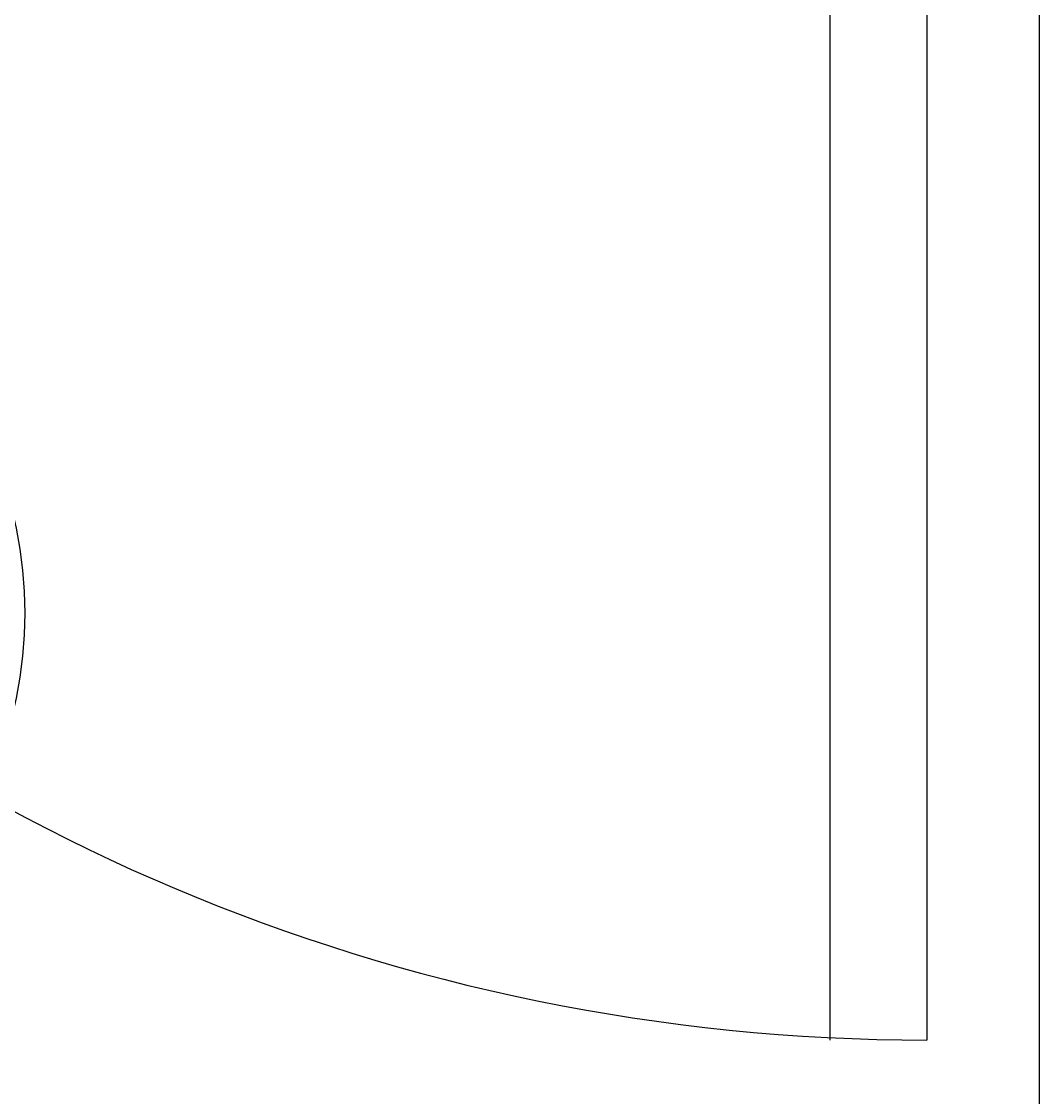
# Model space of a CAD drawing. Header units: inches. Extents: x 542787 to 543192, y 9574025 to 9574373.
# Drawn here: x 542828.6342 to 542828.9502, y 9574189.386 to 9574189.72 of the extents above; entities that cross this region are included whole.
import ezdxf

# ---------------------------------------------------------------- set-up
doc = ezdxf.new("R2010")
doc.units = ezdxf.units.IN
doc.header["$MEASUREMENT"] = 0
doc.layers.add('I-ARQ', color=8, linetype='Continuous')
doc.layers.add('I-NORMO_INST', color=4, linetype='Continuous')

# ---------------------------------------------------------------- blocks, each defined once
blk = doc.blocks.new('*U315')
at = {"color": 8}
blk.add_circle((-0.028101, -0.010437), 0.005231, dxfattribs=at)

msp = doc.modelspace()

# ---------------------------------------------------------------- linework, layer by layer
at = {"layer": 'I-ARQ'}
for p, q in [((542828.88518, 9574189.40381), (542828.88518, 9574190.00381)), ((542828.91518, 9574190.00381), (542828.91518, 9574189.40381)), ((542828.95018, 9574188.79381), (542828.95018, 9574190.00381))]:
    msp.add_line(p, q, dxfattribs=at)
msp.add_arc((542828.91518, 9574190.00381), 0.6, 180, 270, dxfattribs=at)

# ---------------------------------------------------------------- block references
at = {"layer": 'I-NORMO_INST', "xscale": 25, "yscale": 25, "zscale": 25, "rotation": 224.9999999999999}
msp.add_blockref('*U315', (542828.19217, 9574188.85509), dxfattribs=at)

doc.saveas('drawing.dxf')
